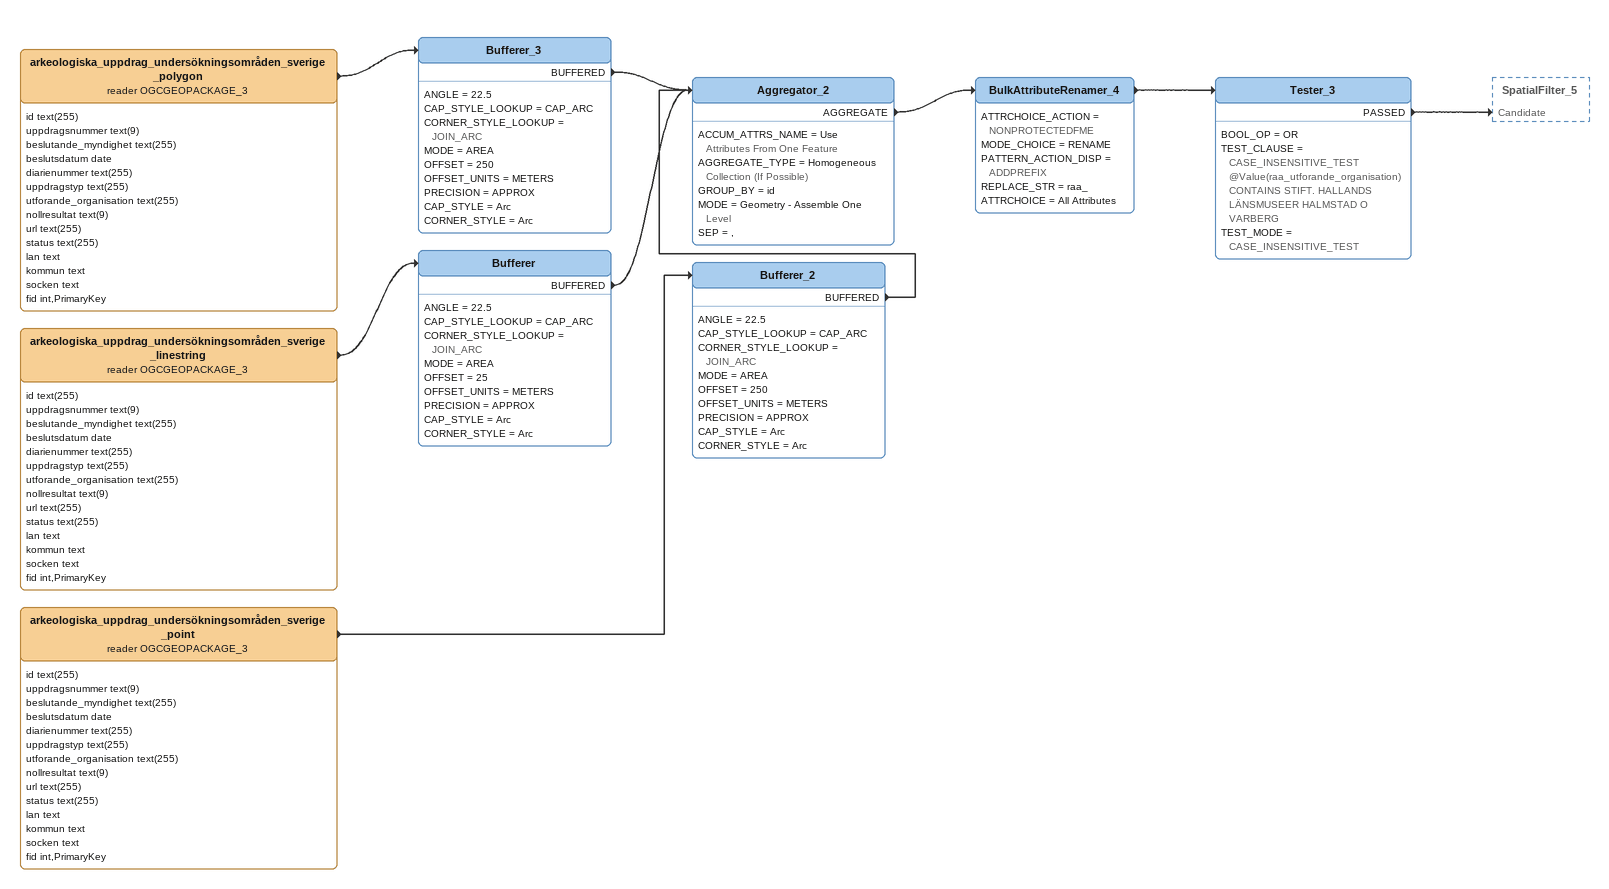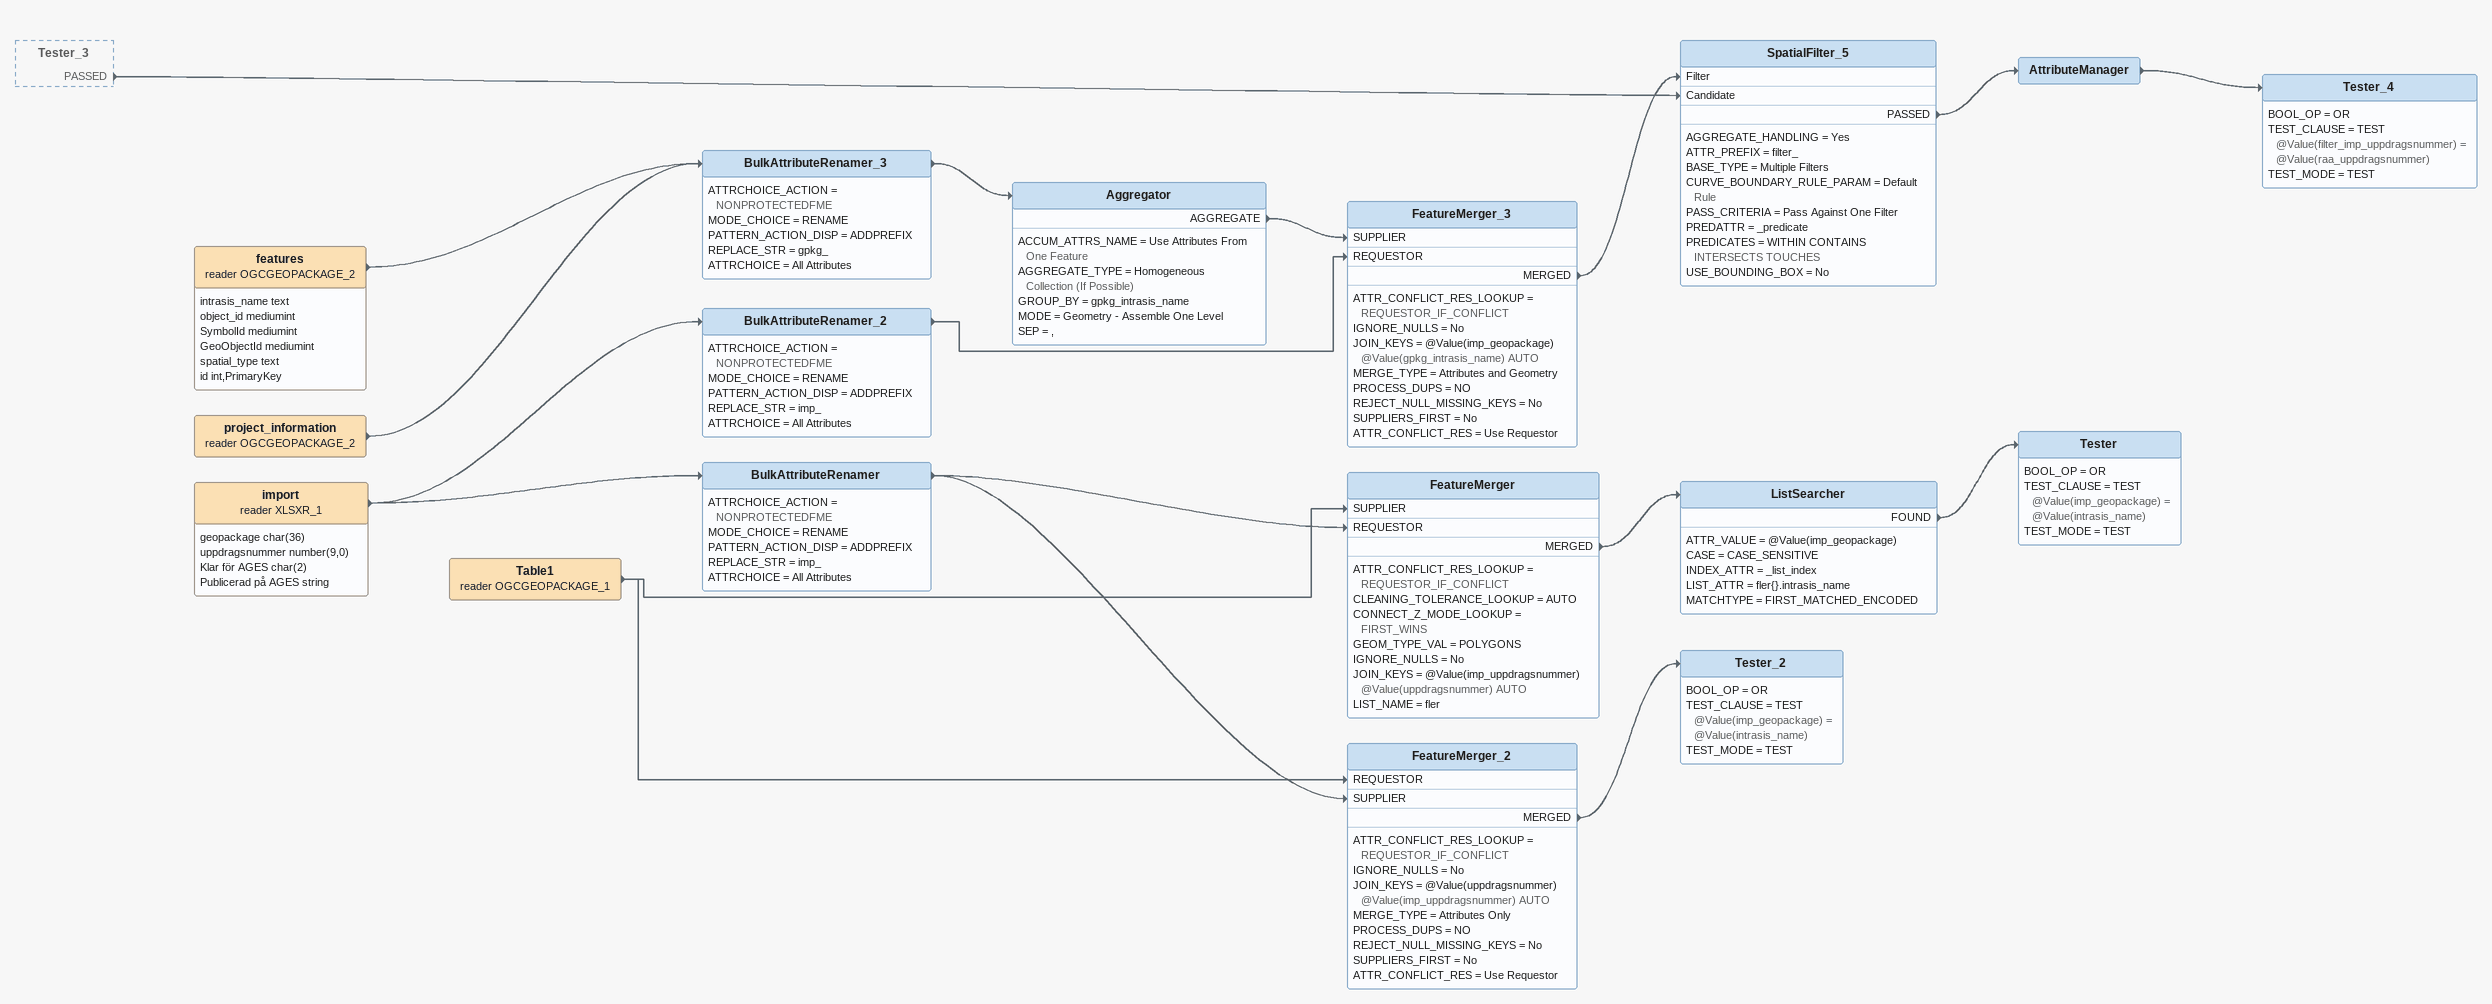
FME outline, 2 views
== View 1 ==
arkeologiska_uppdrag_undersökningsområden_sverige_linestring (reader OGCGEOPACKAGE_3)
    attributes: id text(255), uppdragsnummer text(9), beslutande_myndighet text(255), beslutsdatum date, diarienummer text(255), uppdragstyp text(255), utforande_organisation text(255), nollresultat text(9), url text(255), status text(255), lan text, kommun text, socken text, fid int,PrimaryKey
    -> Bufferer
Bufferer
    ANGLE = 22.5
    CAP_STYLE_LOOKUP = CAP_ARC
    CORNER_STYLE_LOOKUP = JOIN_ARC
    MODE = AREA
    OFFSET = 25
    OFFSET_UNITS = METERS
    PRECISION = APPROX
    CAP_STYLE = Arc
    CORNER_STYLE = Arc
    BUFFERED -> Aggregator_2
arkeologiska_uppdrag_undersökningsområden_sverige_point (reader OGCGEOPACKAGE_3)
    attributes: id text(255), uppdragsnummer text(9), beslutande_myndighet text(255), beslutsdatum date, diarienummer text(255), uppdragstyp text(255), utforande_organisation text(255), nollresultat text(9), url text(255), status text(255), lan text, kommun text, socken text, fid int,PrimaryKey
    -> Bufferer_2
Bufferer_2
    ANGLE = 22.5
    CAP_STYLE_LOOKUP = CAP_ARC
    CORNER_STYLE_LOOKUP = JOIN_ARC
    MODE = AREA
    OFFSET = 250
    OFFSET_UNITS = METERS
    PRECISION = APPROX
    CAP_STYLE = Arc
    CORNER_STYLE = Arc
    BUFFERED -> Aggregator_2
arkeologiska_uppdrag_undersökningsområden_sverige_polygon (reader OGCGEOPACKAGE_3)
    attributes: id text(255), uppdragsnummer text(9), beslutande_myndighet text(255), beslutsdatum date, diarienummer text(255), uppdragstyp text(255), utforande_organisation text(255), nollresultat text(9), url text(255), status text(255), lan text, kommun text, socken text, fid int,PrimaryKey
    -> Bufferer_3
Bufferer_3
    ANGLE = 22.5
    CAP_STYLE_LOOKUP = CAP_ARC
    CORNER_STYLE_LOOKUP = JOIN_ARC
    MODE = AREA
    OFFSET = 250
    OFFSET_UNITS = METERS
    PRECISION = APPROX
    CAP_STYLE = Arc
    CORNER_STYLE = Arc
    BUFFERED -> Aggregator_2
Aggregator_2
    ACCUM_ATTRS_NAME = Use Attributes From One Feature
    AGGREGATE_TYPE = Homogeneous Collection (If Possible)
    GROUP_BY = id
    MODE = Geometry - Assemble One Level
    SEP = ,
    AGGREGATE -> BulkAttributeRenamer_4
BulkAttributeRenamer_4
    ATTRCHOICE_ACTION = NONPROTECTEDFME
    MODE_CHOICE = RENAME
    PATTERN_ACTION_DISP = ADDPREFIX
    REPLACE_STR = raa_
    ATTRCHOICE = All Attributes
    -> Tester_3
Tester_3
    BOOL_OP = OR
    TEST_CLAUSE = CASE_INSENSITIVE_TEST @Value(raa_utforande_organisation) CONTAINS STIFT. HALLANDS LÄNSMUSEER HALMSTAD O VARBERG
    TEST_MODE = CASE_INSENSITIVE_TEST
    PASSED -> SpatialFilter_5 [Candidate]

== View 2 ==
Tester_3 [outside]
    PASSED -> SpatialFilter_5 [Candidate]
project_information (reader OGCGEOPACKAGE_2)
    -> BulkAttributeRenamer_3
features (reader OGCGEOPACKAGE_2)
    attributes: intrasis_name text, object_id mediumint, SymbolId mediumint, GeoObjectId mediumint, spatial_type text, id int,PrimaryKey
    -> BulkAttributeRenamer_3
BulkAttributeRenamer_3
    ATTRCHOICE_ACTION = NONPROTECTEDFME
    MODE_CHOICE = RENAME
    PATTERN_ACTION_DISP = ADDPREFIX
    REPLACE_STR = gpkg_
    ATTRCHOICE = All Attributes
    -> Aggregator
Aggregator
    ACCUM_ATTRS_NAME = Use Attributes From One Feature
    AGGREGATE_TYPE = Homogeneous Collection (If Possible)
    GROUP_BY = gpkg_intrasis_name
    MODE = Geometry - Assemble One Level
    SEP = ,
    AGGREGATE -> FeatureMerger_3 [SUPPLIER]
import (reader XLSXR_1)
    attributes: geopackage char(36), uppdragsnummer number(9,0), Klar för AGES char(2), Publicerad på AGES string
    -> BulkAttributeRenamer
    -> BulkAttributeRenamer_2
BulkAttributeRenamer_2
    ATTRCHOICE_ACTION = NONPROTECTEDFME
    MODE_CHOICE = RENAME
    PATTERN_ACTION_DISP = ADDPREFIX
    REPLACE_STR = imp_
    ATTRCHOICE = All Attributes
    -> FeatureMerger_3 [REQUESTOR]
FeatureMerger_3
    ATTR_CONFLICT_RES_LOOKUP = REQUESTOR_IF_CONFLICT
    IGNORE_NULLS = No
    JOIN_KEYS = @Value(imp_geopackage) @Value(gpkg_intrasis_name) AUTO
    MERGE_TYPE = Attributes and Geometry
    PROCESS_DUPS = NO
    REJECT_NULL_MISSING_KEYS = No
    SUPPLIERS_FIRST = No
    ATTR_CONFLICT_RES = Use Requestor
    MERGED -> SpatialFilter_5 [Filter]
SpatialFilter_5
    AGGREGATE_HANDLING = Yes
    ATTR_PREFIX = filter_
    BASE_TYPE = Multiple Filters
    CURVE_BOUNDARY_RULE_PARAM = Default Rule
    PASS_CRITERIA = Pass Against One Filter
    PREDATTR = _predicate
    PREDICATES = WITHIN CONTAINS INTERSECTS TOUCHES
    USE_BOUNDING_BOX = No
    PASSED -> AttributeManager
AttributeManager
    -> Tester_4
Tester_4
    BOOL_OP = OR
    TEST_CLAUSE = TEST @Value(filter_imp_uppdragsnummer) = @Value(raa_uppdragsnummer)
    TEST_MODE = TEST
BulkAttributeRenamer
    ATTRCHOICE_ACTION = NONPROTECTEDFME
    MODE_CHOICE = RENAME
    PATTERN_ACTION_DISP = ADDPREFIX
    REPLACE_STR = imp_
    ATTRCHOICE = All Attributes
    -> FeatureMerger_2 [SUPPLIER]
    -> FeatureMerger [REQUESTOR]
Table1 (reader OGCGEOPACKAGE_1)
    -> FeatureMerger_2 [REQUESTOR]
    -> FeatureMerger [SUPPLIER]
FeatureMerger
    ATTR_CONFLICT_RES_LOOKUP = REQUESTOR_IF_CONFLICT
    CLEANING_TOLERANCE_LOOKUP = AUTO
    CONNECT_Z_MODE_LOOKUP = FIRST_WINS
    GEOM_TYPE_VAL = POLYGONS
    IGNORE_NULLS = No
    JOIN_KEYS = @Value(imp_uppdragsnummer) @Value(uppdragsnummer) AUTO
    LIST_NAME = fler
    MERGED -> ListSearcher
ListSearcher
    ATTR_VALUE = @Value(imp_geopackage)
    CASE = CASE_SENSITIVE
    INDEX_ATTR = _list_index
    LIST_ATTR = fler{}.intrasis_name
    MATCHTYPE = FIRST_MATCHED_ENCODED
    FOUND -> Tester
Tester
    BOOL_OP = OR
    TEST_CLAUSE = TEST @Value(imp_geopackage) = @Value(intrasis_name)
    TEST_MODE = TEST
FeatureMerger_2
    ATTR_CONFLICT_RES_LOOKUP = REQUESTOR_IF_CONFLICT
    IGNORE_NULLS = No
    JOIN_KEYS = @Value(uppdragsnummer) @Value(imp_uppdragsnummer) AUTO
    MERGE_TYPE = Attributes Only
    PROCESS_DUPS = NO
    REJECT_NULL_MISSING_KEYS = No
    SUPPLIERS_FIRST = No
    ATTR_CONFLICT_RES = Use Requestor
    MERGED -> Tester_2
Tester_2
    BOOL_OP = OR
    TEST_CLAUSE = TEST @Value(imp_geopackage) = @Value(intrasis_name)
    TEST_MODE = TEST
